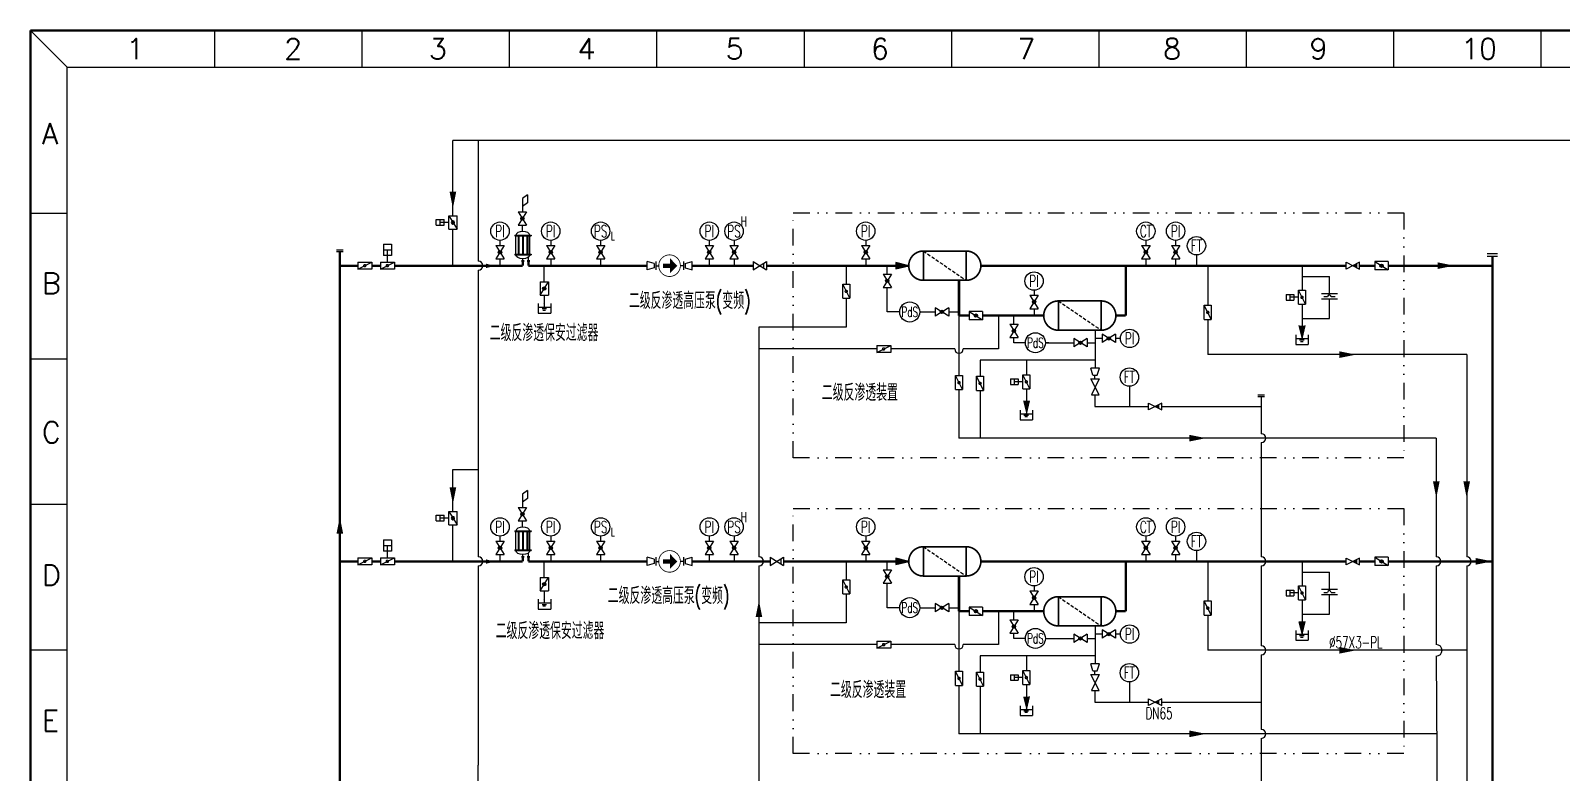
# Model space of a CAD drawing. Header units: millimetres. Extents: x 4389 to 5116, y 17000 to 17505.
# Drawn here: x 4388.6 to 4846.5, y 17283 to 17504.8 of the extents above; entities that cross this region are included whole.
import ezdxf
from ezdxf.enums import TextEntityAlignment as Align

# ---------------------------------------------------------------- set-up
doc = ezdxf.new("R2010")
doc.units = ezdxf.units.MM
doc.linetypes.add('DASHEDX2', pattern=[1.5, 1, -0.5])
doc.linetypes.add('DIVIDE', pattern=[1.25, 0.5, -0.25, 0, -0.25, 0, -0.25])
for name, color, linetype in [('1', 1, 'Continuous'), ('3', 1, 'Continuous'), ('修改', 7, 'Continuous'), ('手动蝶阀', 7, 'Continuous'), ('明细栏', 7, 'Continuous'), ('气动蝶阀', 7, 'Continuous')]:
    doc.layers.add(name, color=color, linetype=linetype)
doc.styles.add('HZ', font='geditxt.shx', dxfattribs={"width": 0.7, "bigfont": 'hztxt1.shx'})
doc.styles.add('样式 2', font='txt.shx', dxfattribs={"height": 2})

# ---------------------------------------------------------------- blocks, each defined once
blk = doc.blocks.new('A$C4607793D')
at = {"layer": '1', "color": 3}
blk.add_lwpolyline([(1, 5, 0, 2, 0), (1, 0, 2, 2, 0)], format="xyseb", dxfattribs=at)
blk = doc.blocks.new('A$C38862A56')
at = {"color": 0}
for p, q in [((0, 0), (4, 2.5)), ((0, 2.5), (0, 0)), ((0, 2.5), (4, 0)), ((3.17, 1.98), (3.17, 0.52)), ((4, 2.5), (4, 0))]:
    blk.add_line(p, q, dxfattribs=at)
blk = doc.blocks.new('A$C17911FE2')
h = blk.add_hatch(color=0)
edge = h.paths.add_edge_path()
edge.add_arc((1.25, 2), 0.5, 0, 360)
at = {"color": 0}
for p, q in [((0, 0), (2.5, 4)), ((0, 4), (0, 0)), ((0, 4), (2.5, 4)), ((0, 0), (2.5, 0)), ((2.5, 4), (2.5, 0))]:
    blk.add_line(p, q, dxfattribs=at)
blk.add_circle((1.25, 2), 0.5, dxfattribs=at)
blk = doc.blocks.new('A$C73E33F1F')
at = {"color": 7}
for p, q in [((0, 0), (0, 2.56)), ((2.09, 1.92), (2.09, 0.64))]:
    blk.add_line(p, q, dxfattribs=at)
at = {"color": 0}
for p, q in [((2.09, 1.92), (0, 2.56)), ((2.09, 0.64), (0, 0))]:
    blk.add_line(p, q, dxfattribs=at)
blk = doc.blocks.new('A$C44DA49FD')
at = {"color": 0, "const_width": 0.25}
blk.add_lwpolyline([(7.34, 3.36, 1), (0.88, 3.36, 1), (7.34, 3.36, -1)], format="xyb", dxfattribs=at)
at = {"color": 7}
for points in [[(6.42, 3.3), (4.22, 5.62), (4.22, 1.1)], [(4.22, 3.96), (2.11, 3.96), (4.22, 2.64), (2.11, 2.64)]]:
    blk.add_solid(points, dxfattribs=at)
at = {"layer": '修改', "color": 0}
for p, q in [((0, 4.61), (0, 2.11)), ((8.26, 4.61), (8.26, 2.11)), ((0, 3.36), (0.91, 3.36)), ((8.26, 3.36), (7.34, 3.36))]:
    blk.add_line(p, q, dxfattribs=at)
blk = doc.blocks.new('A$C10D062EE')
at = {"layer": '气动蝶阀', "color": 7}
for p, q in [((0, 2.83), (2.37, 2.83)), ((0, 2.83), (0, 1.17)), ((0, 1.17), (2.37, 1.17)), ((1.15, 2.83), (1.15, 1.17)), ((3.73, 2), (1.15, 2)), ((2.37, 2.83), (2.37, 1.17))]:
    blk.add_line(p, q, dxfattribs=at)
at = {"color": 0}
blk.add_blockref('A$C17911FE2', (3.73, 0), dxfattribs=at)

msp = doc.modelspace()

# ---------------------------------------------------------------- hatches: boundary and pattern name
h = msp.add_hatch(color=0)
edge = h.paths.add_edge_path()
edge.add_arc((4535.72, 17448.65), 0.5, 0, 360)
h = msp.add_hatch(color=0)
edge = h.paths.add_edge_path()
edge.add_arc((4529, 17438.61), 0.5, 0, 360)
h = msp.add_hatch(color=0)
edge = h.paths.add_edge_path()
edge.add_arc((4544.17, 17438.61), 0.5, 0, 360)
h = msp.add_hatch(color=0)
edge = h.paths.add_edge_path()
edge.add_arc((4559.1, 17438.61), 0.5, 0, 360)
h = msp.add_hatch(color=0)
edge = h.paths.add_edge_path()
edge.add_arc((4591.61, 17438.61), 0.5, 0, 360)
h = msp.add_hatch(color=0)
edge = h.paths.add_edge_path()
edge.add_arc((4599.01, 17438.61), 0.5, 0, 360)
h = msp.add_hatch(color=0)
edge = h.paths.add_edge_path()
edge.add_arc((4638.39, 17438.61), 0.5, 0, 360)
h = msp.add_hatch(color=0)
edge = h.paths.add_edge_path()
edge.add_arc((4722.19, 17438.61), 0.5, 0, 360)
h = msp.add_hatch(color=0)
edge = h.paths.add_edge_path()
edge.add_arc((4731.1, 17438.61), 0.5, 0, 360)
for points in [[(4785.28, 17435.11), (4784.14, 17434.54), (4785.28, 17433.97)], [(4726.12, 17392.98), (4724.98, 17392.4), (4726.12, 17391.83)], [(4785.28, 17346.67), (4784.14, 17346.1), (4785.28, 17345.52)], [(4726.12, 17304.53), (4724.98, 17303.96), (4726.12, 17303.39)]]:
    msp.add_hatch(color=256).paths.add_polyline_path(points)
h = msp.add_hatch(color=0)
edge = h.paths.add_edge_path()
edge.add_arc((4644.84, 17430), 0.5, 0, 360)
h = msp.add_hatch(color=0)
edge = h.paths.add_edge_path()
edge.add_arc((4688.74, 17423.68), 0.5, 0, 360)
h = msp.add_hatch(color=0)
edge = h.paths.add_edge_path()
edge.add_arc((4661.21, 17420.69), 0.5, 0, 360)
h = msp.add_hatch(color=0)
edge = h.paths.add_edge_path()
edge.add_arc((4682.73, 17415.07), 0.5, 0, 360)
h = msp.add_hatch(color=0)
edge = h.paths.add_edge_path()
edge.add_arc((4702.64, 17411.5), 0.5, 0, 360)
h = msp.add_hatch(color=0)
edge = h.paths.add_edge_path()
edge.add_arc((4711.08, 17412.78), 0.5, 0, 360)
h = msp.add_hatch(color=0)
edge = h.paths.add_edge_path()
edge.add_arc((4535.72, 17360.21), 0.5, 0, 360)
h = msp.add_hatch(color=0)
edge = h.paths.add_edge_path()
edge.add_arc((4529, 17350.17), 0.5, 0, 360)
h = msp.add_hatch(color=0)
edge = h.paths.add_edge_path()
edge.add_arc((4544.17, 17350.17), 0.5, 0, 360)
h = msp.add_hatch(color=0)
edge = h.paths.add_edge_path()
edge.add_arc((4559.1, 17350.17), 0.5, 0, 360)
h = msp.add_hatch(color=0)
edge = h.paths.add_edge_path()
edge.add_arc((4591.61, 17350.17), 0.5, 0, 360)
h = msp.add_hatch(color=0)
edge = h.paths.add_edge_path()
edge.add_arc((4599.01, 17350.17), 0.5, 0, 360)
h = msp.add_hatch(color=0)
edge = h.paths.add_edge_path()
edge.add_arc((4638.39, 17350.17), 0.5, 0, 360)
h = msp.add_hatch(color=0)
edge = h.paths.add_edge_path()
edge.add_arc((4722.19, 17350.17), 0.5, 0, 360)
h = msp.add_hatch(color=0)
edge = h.paths.add_edge_path()
edge.add_arc((4731.1, 17350.17), 0.5, 0, 360)
h = msp.add_hatch(color=0)
edge = h.paths.add_edge_path()
edge.add_arc((4644.84, 17341.56), 0.5, 0, 360)
h = msp.add_hatch(color=0)
edge = h.paths.add_edge_path()
edge.add_arc((4661.21, 17332.25), 0.5, 0, 360)
h = msp.add_hatch(color=0)
edge = h.paths.add_edge_path()
edge.add_arc((4688.74, 17335.24), 0.5, 0, 360)
h = msp.add_hatch(color=0)
edge = h.paths.add_edge_path()
edge.add_arc((4682.73, 17326.63), 0.5, 0, 360)
h = msp.add_hatch(color=0)
edge = h.paths.add_edge_path()
edge.add_arc((4702.64, 17323.06), 0.5, 0, 360)
h = msp.add_hatch(color=0)
edge = h.paths.add_edge_path()
edge.add_arc((4711.08, 17324.34), 0.5, 0, 360)

# ---------------------------------------------------------------- linework, layer by layer
at = {"color": 7, "linetype": 'ByBlock', "lineweight": 50}
for p, q in [((4388.59, 17504.84), (5115.83, 17504.84)), ((4388.59, 16999.7), (4388.59, 17504.84))]:
    msp.add_line(p, q, dxfattribs=at)
at = {"color": 7, "linetype": 'ByBlock', "lineweight": -3}
for p, q in [((4399.48, 17493.96), (4388.59, 17504.84)), ((4443.57, 17504.84), (4443.57, 17493.96)), ((4487.66, 17504.84), (4487.66, 17493.96)), ((4531.75, 17504.84), (4531.75, 17493.96)), ((4575.85, 17504.84), (4575.85, 17493.96)), ((4619.94, 17504.84), (4619.94, 17493.96)), ((4664.03, 17504.84), (4664.03, 17493.96)), ((4708.12, 17504.84), (4708.12, 17493.96)), ((4752.21, 17504.84), (4752.21, 17493.96)), ((4796.3, 17504.84), (4796.3, 17493.96)), ((4840.39, 17504.84), (4840.39, 17493.96)), ((4399.48, 17450.16), (4388.59, 17450.16)), ((4399.48, 17406.62), (4388.59, 17406.62)), ((4399.48, 17363.07), (4388.59, 17363.07)), ((4399.48, 17319.52), (4388.59, 17319.52))]:
    msp.add_line(p, q, dxfattribs=at)
at = {"color": 7, "linetype": 'ByBlock', "lineweight": 30}
for p, q in [((4399.48, 17493.96), (5104.94, 17493.96)), ((4399.48, 17010.58), (4399.48, 17493.96))]:
    msp.add_line(p, q, dxfattribs=at)
at = {"color": 7}
for p, q in [((4514.91, 17449.49), (4514.91, 17471.94)), ((4537.22, 17455.7), (4535.72, 17454.64)), ((4535.72, 17454.64), (4535.72, 17450.65)), ((4537.22, 17453.32), (4535.72, 17452.27)), ((4514.91, 17434.54), (4514.91, 17445.49)), ((4632.57, 17434.54), (4632.57, 17429)), ((4644.84, 17432), (4644.84, 17434.54)), ((4651.27, 17434.54), (4647.42, 17435.5)), ((4647.42, 17435.5), (4647.42, 17433.57)), ((4647.42, 17433.57), (4651.27, 17434.54)), ((4740.72, 17434.54), (4740.72, 17422.69)), ((4768.92, 17434.54), (4768.92, 17427.19)), ((4786.14, 17435.54), (4782.14, 17433.54)), ((4782.14, 17435.54), (4786.14, 17433.54)), ((4782.14, 17433.54), (4782.14, 17435.54)), ((4782.14, 17433.54), (4782.14, 17435.54)), ((4786.14, 17433.54), (4786.14, 17435.54)), ((4644.84, 17420.69), (4644.84, 17428)), ((4768.92, 17431.27), (4777.15, 17431.27)), ((4777.15, 17426.26), (4777.15, 17431.27)), ((4774.76, 17426.26), (4779.54, 17426.26)), ((4774.76, 17424.66), (4779.54, 17424.66)), ((4775.44, 17425.28), (4776.53, 17425.28)), ((4777.15, 17418.78), (4777.15, 17424.66)), ((4777.6, 17425.28), (4778.83, 17425.28)), ((4648.57, 17420.69), (4644.84, 17420.69)), ((4654.57, 17420.69), (4659.21, 17420.69)), ((4663.21, 17420.69), (4666.36, 17420.69)), ((4666.3, 17419.61), (4666.3, 17413.39)), ((4666.3, 17419.61), (4666.3, 17401.67)), ((4678.07, 17419.61), (4678.07, 17409.63)), ((4682.73, 17417.07), (4682.73, 17419.61)), ((4768.92, 17422.99), (4768.92, 17412.74)), ((4768.92, 17418.78), (4777.15, 17418.78)), ((4707.01, 17415.23), (4707.01, 17403.9)), ((4767.95, 17416.6), (4768.92, 17412.74)), ((4768.92, 17412.74), (4769.88, 17416.6)), ((4641.69, 17409.63), (4606.46, 17409.63)), ((4665.01, 17409.63), (4645.89, 17409.63)), ((4678.07, 17409.63), (4667.52, 17409.63)), ((4682.73, 17411.5), (4682.73, 17413.07)), ((4686.15, 17411.5), (4682.73, 17411.5)), ((4693.15, 17411.5), (4692.15, 17411.5)), ((4692.15, 17411.5), (4700.64, 17411.5)), ((4704.64, 17411.5), (4707.01, 17411.5)), ((4686.45, 17406.28), (4686.45, 17401.92)), ((4745.72, 17407.94), (4740.72, 17407.94)), ((4818.17, 17407.94), (4745.49, 17407.94)), ((4708.29, 17403.9), (4705.73, 17403.9)), ((4708.22, 17395.93), (4705.76, 17400.7)), ((4705.76, 17400.7), (4708.22, 17400.7)), ((4708.22, 17400.7), (4705.89, 17395.93)), ((4706.33, 17401.81), (4707.61, 17401.81)), ((4666.3, 17397.47), (4666.3, 17382.95)), ((4686.45, 17397.72), (4686.45, 17390.27)), ((4705.89, 17395.93), (4708.22, 17395.93)), ((4717.26, 17398.47), (4717.26, 17392.4)), ((4755.73, 17395.91), (4757.73, 17395.91)), ((4686.45, 17390.27), (4687.41, 17394.12)), ((4706.93, 17392.4), (4722.98, 17392.4)), ((4726.98, 17393.4), (4722.98, 17391.4)), ((4722.98, 17393.4), (4726.98, 17391.4)), ((4722.98, 17391.4), (4722.98, 17393.4)), ((4722.98, 17391.4), (4722.98, 17393.4)), ((4726.98, 17391.4), (4726.98, 17393.4)), ((4726.98, 17392.4), (4756.73, 17392.4)), ((4755.73, 17395.41), (4757.73, 17395.41)), ((4809.07, 17382.95), (4666.3, 17382.95)), ((4514.91, 17361.05), (4514.91, 17373.59)), ((4537.22, 17367.26), (4535.72, 17366.2)), ((4535.72, 17366.2), (4535.72, 17362.21)), ((4537.22, 17364.88), (4535.72, 17363.83)), ((4514.91, 17346.1), (4514.91, 17357.05)), ((4632.57, 17346.1), (4632.57, 17340.56)), ((4644.84, 17343.56), (4644.84, 17346.1)), ((4651.27, 17346.1), (4647.42, 17347.06)), ((4647.42, 17347.06), (4647.42, 17345.13)), ((4647.42, 17345.13), (4651.27, 17346.1)), ((4740.72, 17346.1), (4740.72, 17334.25)), ((4768.92, 17346.1), (4768.92, 17338.74)), ((4786.14, 17347.09), (4782.14, 17345.1)), ((4782.14, 17347.09), (4786.14, 17345.1)), ((4782.14, 17345.1), (4782.14, 17347.09)), ((4782.14, 17345.1), (4782.14, 17347.09)), ((4786.14, 17345.1), (4786.14, 17347.09)), ((4768.92, 17342.83), (4777.15, 17342.83)), ((4777.15, 17337.82), (4777.15, 17342.83)), ((4644.84, 17332.25), (4644.84, 17339.56)), ((4774.76, 17337.82), (4779.54, 17337.82)), ((4774.76, 17336.22), (4779.54, 17336.22)), ((4775.44, 17336.83), (4776.53, 17336.83)), ((4777.15, 17330.34), (4777.15, 17336.22)), ((4777.6, 17336.83), (4778.83, 17336.83)), ((4648.57, 17332.25), (4644.84, 17332.25)), ((4654.57, 17332.25), (4659.21, 17332.25)), ((4663.21, 17332.25), (4666.36, 17332.25)), ((4768.92, 17334.55), (4768.92, 17324.3)), ((4666.3, 17331.16), (4666.3, 17324.94)), ((4666.3, 17331.16), (4666.3, 17313.22)), ((4678.07, 17331.16), (4678.07, 17321.19)), ((4682.73, 17328.63), (4682.73, 17331.16)), ((4767.95, 17328.15), (4768.92, 17324.3)), ((4768.92, 17330.34), (4777.15, 17330.34)), ((4768.92, 17324.3), (4769.88, 17328.15)), ((4682.73, 17323.06), (4682.73, 17324.63)), ((4686.15, 17323.06), (4682.73, 17323.06)), ((4692.15, 17323.06), (4700.64, 17323.06)), ((4704.64, 17323.06), (4707.01, 17323.06)), ((4707.01, 17326.79), (4707.01, 17315.46)), ((4641.69, 17321.19), (4606.46, 17321.19)), ((4665.01, 17321.19), (4645.89, 17321.19)), ((4678.07, 17321.19), (4667.59, 17321.19)), ((4686.45, 17317.84), (4686.45, 17313.47)), ((4746.57, 17319.5), (4740.72, 17319.5)), ((4818.17, 17319.5), (4745.49, 17319.5)), ((4708.29, 17315.46), (4705.73, 17315.46)), ((4706.33, 17313.37), (4707.61, 17313.37)), ((4666.3, 17309.02), (4666.3, 17294.51)), ((4686.45, 17309.28), (4686.45, 17301.82)), ((4708.22, 17307.48), (4705.76, 17312.25)), ((4705.76, 17312.25), (4708.22, 17312.25)), ((4708.22, 17312.25), (4705.89, 17307.48)), ((4717.26, 17310.03), (4717.26, 17303.96)), ((4686.45, 17301.82), (4687.41, 17305.68)), ((4705.89, 17307.48), (4708.22, 17307.48)), ((4726.98, 17304.96), (4722.98, 17302.96)), ((4722.98, 17304.96), (4726.98, 17302.96)), ((4722.98, 17302.96), (4722.98, 17304.96)), ((4722.98, 17302.96), (4722.98, 17304.96)), ((4726.98, 17302.96), (4726.98, 17304.96)), ((4706.93, 17303.96), (4722.98, 17303.96)), ((4726.98, 17303.96), (4756.73, 17303.96)), ((4809.07, 17294.51), (4666.3, 17294.51)), ((4522.5, 17272.61), (4522.5, 17285.15))]:
    msp.add_line(p, q, dxfattribs=at)
at = {"color": 0}
for p, q in [((4976.6, 17471.94), (4514.91, 17471.94)), ((4537.22, 17455.7), (4537.22, 17453.32)), ((4534.47, 17450.65), (4536.97, 17446.65)), ((4534.47, 17450.65), (4536.97, 17450.65)), ((4534.47, 17446.65), (4536.97, 17446.65)), ((4535.72, 17444.78), (4535.72, 17446.65)), ((4529, 17442.11), (4529, 17440.61)), ((4544.17, 17442.11), (4544.17, 17440.61)), ((4559.1, 17442.11), (4559.1, 17440.61)), ((4591.61, 17442.11), (4591.61, 17440.61)), ((4599.01, 17442.11), (4599.01, 17440.61)), ((4638.39, 17442.11), (4638.39, 17440.61)), ((4722.19, 17442.11), (4722.19, 17440.61)), ((4731.1, 17442.11), (4731.1, 17440.61)), ((4527.75, 17440.61), (4530.25, 17436.61)), ((4527.75, 17440.61), (4530.25, 17440.61)), ((4537.51, 17435.94), (4537.51, 17437.08)), ((4538.28, 17437.96), (4538.28, 17437.76)), ((4542.92, 17440.61), (4545.42, 17436.61)), ((4542.92, 17440.61), (4545.42, 17440.61)), ((4557.85, 17440.61), (4560.35, 17436.61)), ((4557.85, 17440.61), (4560.35, 17440.61)), ((4590.36, 17440.61), (4592.86, 17436.61)), ((4590.36, 17440.61), (4592.86, 17440.61)), ((4597.76, 17440.61), (4600.26, 17436.61)), ((4597.76, 17440.61), (4600.26, 17440.61)), ((4637.14, 17440.61), (4639.64, 17436.61)), ((4637.14, 17440.61), (4639.64, 17440.61)), ((4720.94, 17440.61), (4723.44, 17436.61)), ((4720.94, 17440.61), (4723.44, 17440.61)), ((4729.85, 17440.61), (4732.35, 17436.61)), ((4729.85, 17440.61), (4732.35, 17440.61)), ((4737.34, 17437.76), (4737.34, 17434.54)), ((4527.75, 17436.61), (4530.25, 17436.61)), ((4529, 17436.61), (4529, 17434.54)), ((4535.83, 17435.94), (4535.83, 17436.6)), ((4542.92, 17436.61), (4545.42, 17436.61)), ((4544.17, 17436.61), (4544.17, 17434.54)), ((4557.85, 17436.61), (4560.35, 17436.61)), ((4559.1, 17436.61), (4559.1, 17434.54)), ((4590.36, 17436.61), (4592.86, 17436.61)), ((4591.61, 17436.61), (4591.61, 17434.54)), ((4597.76, 17436.61), (4600.26, 17436.61)), ((4599.01, 17436.61), (4599.01, 17434.54)), ((4637.14, 17436.61), (4639.64, 17436.61)), ((4638.39, 17436.61), (4638.39, 17434.54)), ((4720.94, 17436.61), (4723.44, 17436.61)), ((4722.19, 17436.61), (4722.19, 17434.54)), ((4729.85, 17436.61), (4732.35, 17436.61)), ((4731.1, 17436.61), (4731.1, 17434.54)), ((4643.59, 17432), (4646.09, 17428)), ((4643.59, 17432), (4646.09, 17432)), ((4643.59, 17428), (4646.09, 17428)), ((4687.49, 17425.68), (4689.99, 17421.68)), ((4687.49, 17425.68), (4689.99, 17425.68)), ((4688.74, 17427.18), (4688.74, 17425.68)), ((4663.21, 17421.94), (4659.21, 17419.44)), ((4659.21, 17421.94), (4659.21, 17419.44)), ((4663.21, 17421.94), (4663.21, 17419.44)), ((4687.49, 17421.68), (4689.99, 17421.68)), ((4688.74, 17421.68), (4688.74, 17419.61)), ((4681.48, 17417.07), (4683.98, 17413.07)), ((4681.48, 17417.07), (4683.98, 17417.07)), ((4713.08, 17414.03), (4709.08, 17411.53)), ((4709.08, 17414.03), (4709.08, 17411.53)), ((4713.08, 17414.03), (4713.08, 17411.53)), ((4681.48, 17413.07), (4683.98, 17413.07)), ((4704.64, 17412.75), (4700.64, 17410.25)), ((4700.64, 17412.75), (4700.64, 17410.25)), ((4704.64, 17412.75), (4704.64, 17410.25)), ((4709.08, 17412.78), (4707.01, 17412.78)), ((4714.58, 17412.78), (4713.08, 17412.78)), ((4537.22, 17367.26), (4537.22, 17364.88)), ((4534.47, 17362.21), (4536.97, 17358.21)), ((4534.47, 17362.21), (4536.97, 17362.21)), ((4534.47, 17358.21), (4536.97, 17358.21)), ((4535.72, 17356.34), (4535.72, 17358.21)), ((4527.75, 17352.17), (4530.25, 17348.17)), ((4527.75, 17352.17), (4530.25, 17352.17)), ((4529, 17353.67), (4529, 17352.17)), ((4542.92, 17352.17), (4545.42, 17348.17)), ((4542.92, 17352.17), (4545.42, 17352.17)), ((4544.17, 17353.67), (4544.17, 17352.17)), ((4557.85, 17352.17), (4560.35, 17348.17)), ((4557.85, 17352.17), (4560.35, 17352.17)), ((4559.1, 17353.67), (4559.1, 17352.17)), ((4590.36, 17352.17), (4592.86, 17348.17)), ((4590.36, 17352.17), (4592.86, 17352.17)), ((4591.61, 17353.67), (4591.61, 17352.17)), ((4597.76, 17352.17), (4600.26, 17348.17)), ((4597.76, 17352.17), (4600.26, 17352.17)), ((4599.01, 17353.67), (4599.01, 17352.17)), ((4637.14, 17352.17), (4639.64, 17348.17)), ((4637.14, 17352.17), (4639.64, 17352.17)), ((4638.39, 17353.67), (4638.39, 17352.17)), ((4720.94, 17352.17), (4723.44, 17348.17)), ((4720.94, 17352.17), (4723.44, 17352.17)), ((4722.19, 17353.67), (4722.19, 17352.17)), ((4729.85, 17352.17), (4732.35, 17348.17)), ((4729.85, 17352.17), (4732.35, 17352.17)), ((4731.1, 17353.67), (4731.1, 17352.17)), ((4527.75, 17348.17), (4530.25, 17348.17)), ((4529, 17348.17), (4529, 17346.1)), ((4535.83, 17347.5), (4535.83, 17348.16)), ((4537.51, 17347.5), (4537.51, 17348.64)), ((4538.28, 17349.52), (4538.28, 17349.32)), ((4542.92, 17348.17), (4545.42, 17348.17)), ((4544.17, 17348.17), (4544.17, 17346.1)), ((4557.85, 17348.17), (4560.35, 17348.17)), ((4559.1, 17348.17), (4559.1, 17346.1)), ((4590.36, 17348.17), (4592.86, 17348.17)), ((4591.61, 17348.17), (4591.61, 17346.1)), ((4597.76, 17348.17), (4600.26, 17348.17)), ((4599.01, 17348.17), (4599.01, 17346.1)), ((4637.14, 17348.17), (4639.64, 17348.17)), ((4638.39, 17348.17), (4638.39, 17346.1)), ((4720.94, 17348.17), (4723.44, 17348.17)), ((4722.19, 17348.17), (4722.19, 17346.1)), ((4729.85, 17348.17), (4732.35, 17348.17)), ((4731.1, 17348.17), (4731.1, 17346.1)), ((4737.34, 17349.32), (4737.34, 17346.1)), ((4643.59, 17343.56), (4646.09, 17339.56)), ((4643.59, 17343.56), (4646.09, 17343.56)), ((4643.59, 17339.56), (4646.09, 17339.56)), ((4687.49, 17337.24), (4689.99, 17333.24)), ((4687.49, 17337.24), (4689.99, 17337.24)), ((4688.74, 17338.74), (4688.74, 17337.24)), ((4663.21, 17333.5), (4659.21, 17331)), ((4659.21, 17333.5), (4659.21, 17331)), ((4663.21, 17333.5), (4663.21, 17331)), ((4687.49, 17333.24), (4689.99, 17333.24)), ((4688.74, 17333.24), (4688.74, 17331.16)), ((4681.48, 17328.63), (4683.98, 17324.63)), ((4681.48, 17328.63), (4683.98, 17328.63)), ((4681.48, 17324.63), (4683.98, 17324.63)), ((4704.64, 17324.31), (4700.64, 17321.81)), ((4700.64, 17324.31), (4700.64, 17321.81)), ((4704.64, 17324.31), (4704.64, 17321.81)), ((4709.08, 17324.34), (4707.01, 17324.34)), ((4713.08, 17325.59), (4709.08, 17323.09)), ((4709.08, 17325.59), (4709.08, 17323.09)), ((4713.08, 17325.59), (4713.08, 17323.09)), ((4714.58, 17324.34), (4713.08, 17324.34))]:
    msp.add_line(p, q, dxfattribs=at)
at = {"color": 3, "linetype": 'DIVIDE', "ltscale": 10}
for p, q in [((4616.65, 17450.32), (4799.34, 17450.32)), ((4616.65, 17377.08), (4616.65, 17450.32)), ((4799.34, 17450.32), (4799.34, 17377.08)), ((4799.34, 17377.08), (4616.65, 17377.08)), ((4616.65, 17361.88), (4799.34, 17361.88)), ((4616.65, 17288.64), (4616.65, 17361.88)), ((4799.34, 17361.88), (4799.34, 17288.64)), ((4799.34, 17288.64), (4616.65, 17288.64))]:
    msp.add_line(p, q, dxfattribs=at)
at = {"color": 0, "linetype": 'Continuous'}
for p, q in [((4533.39, 17443.63), (4533.39, 17443.43)), ((4533.39, 17443.63), (4538.28, 17443.63)), ((4533.39, 17443.43), (4538.28, 17443.43)), ((4533.76, 17437.96), (4533.76, 17443.43)), ((4534.4, 17443.43), (4534.4, 17437.96)), ((4534.64, 17443.43), (4534.64, 17437.96)), ((4535.7, 17443.43), (4535.7, 17437.96)), ((4535.94, 17443.43), (4535.94, 17437.96)), ((4537.06, 17443.43), (4537.06, 17437.96)), ((4537.31, 17443.43), (4537.31, 17437.96)), ((4537.89, 17437.96), (4537.89, 17443.43)), ((4538.28, 17443.63), (4538.28, 17443.43)), ((4533.39, 17437.96), (4533.39, 17437.76)), ((4533.39, 17437.96), (4538.28, 17437.96)), ((4533.39, 17437.76), (4538.28, 17437.76)), ((4536.23, 17435.94), (4535.43, 17435.94)), ((4536.23, 17435.75), (4535.43, 17435.75)), ((4537.91, 17435.94), (4537.11, 17435.94)), ((4537.91, 17435.75), (4537.11, 17435.75)), ((4533.39, 17355.19), (4533.39, 17354.99)), ((4533.39, 17355.19), (4538.28, 17355.19)), ((4533.39, 17354.99), (4538.28, 17354.99)), ((4533.76, 17349.52), (4533.76, 17354.99)), ((4534.4, 17354.99), (4534.4, 17349.52)), ((4534.64, 17354.99), (4534.64, 17349.52)), ((4535.7, 17354.99), (4535.7, 17349.52)), ((4535.94, 17354.99), (4535.94, 17349.52)), ((4537.06, 17354.99), (4537.06, 17349.52)), ((4537.31, 17354.99), (4537.31, 17349.52)), ((4537.89, 17349.52), (4537.89, 17354.99)), ((4538.28, 17355.19), (4538.28, 17354.99)), ((4533.39, 17349.52), (4533.39, 17349.32)), ((4533.39, 17349.52), (4538.28, 17349.52)), ((4533.39, 17349.32), (4538.28, 17349.32)), ((4536.23, 17347.5), (4535.43, 17347.5)), ((4536.23, 17347.31), (4535.43, 17347.31)), ((4537.91, 17347.5), (4537.11, 17347.5)), ((4537.91, 17347.31), (4537.11, 17347.31))]:
    msp.add_line(p, q, dxfattribs=at)
at = {"color": 3, "linetype": 'Continuous'}
for p, q in [((4480.09, 17439.32), (4482.09, 17439.32)), ((4480.09, 17438.82), (4482.09, 17438.82)), ((4824.34, 17438.23), (4827.34, 17438.23)), ((4824.34, 17437.43), (4827.34, 17437.43))]:
    msp.add_line(p, q, dxfattribs=at)
at = {"color": 0, "linetype": 'DASHEDX2'}
for p, q in [((4655.65, 17438.92), (4668.46, 17430.16)), ((4696.03, 17423.99), (4708.84, 17415.23)), ((4655.65, 17350.48), (4668.46, 17341.72)), ((4696.03, 17335.54), (4708.84, 17326.79))]:
    msp.add_line(p, q, dxfattribs=at)
for p, q in [((4542.25, 17429.7), (4542.25, 17434.46)), ((4540.46, 17423.19, -1.85), (4540.46, 17420.3, -1.85)), ((4542.25, 17425.7), (4542.25, 17422.22)), ((4544.18, 17423.19, -1.85), (4544.18, 17420.3, -1.85)), ((4540.46, 17422.1, -1.85), (4544.18, 17422.1, -1.85)), ((4540.46, 17420.3, -1.85), (4544.18, 17420.3, -1.85)), ((4541.57, 17421.69, -1.85), (4542.95, 17421.69, -1.85)), ((4541.82, 17421.26, -1.85), (4542.66, 17421.26, -1.85)), ((4767.06, 17413.83), (4767.06, 17410.93)), ((4767.06, 17412.74), (4770.78, 17412.74)), ((4767.06, 17410.93), (4770.78, 17410.93)), ((4768.16, 17412.33), (4769.55, 17412.33)), ((4768.42, 17411.9), (4769.25, 17411.9)), ((4770.78, 17413.83), (4770.78, 17410.93)), ((4684.59, 17391.36), (4684.59, 17388.46)), ((4688.31, 17391.36), (4688.31, 17388.46)), ((4684.59, 17390.27), (4688.31, 17390.27)), ((4684.59, 17388.46), (4688.31, 17388.46)), ((4685.69, 17389.86), (4687.08, 17389.86)), ((4685.95, 17389.42), (4686.78, 17389.42)), ((4542.25, 17341.25), (4542.25, 17346.02)), ((4542.25, 17337.25), (4542.25, 17333.78)), ((4540.46, 17334.75, -1.85), (4540.46, 17331.85, -1.85)), ((4540.46, 17333.66, -1.85), (4544.18, 17333.66, -1.85)), ((4540.46, 17331.85, -1.85), (4544.18, 17331.85, -1.85)), ((4541.57, 17333.25, -1.85), (4542.95, 17333.25, -1.85)), ((4541.82, 17332.81, -1.85), (4542.66, 17332.81, -1.85)), ((4544.18, 17334.75, -1.85), (4544.18, 17331.85, -1.85)), ((4767.06, 17325.39), (4767.06, 17322.49)), ((4767.06, 17324.3), (4770.78, 17324.3)), ((4767.06, 17322.49), (4770.78, 17322.49)), ((4768.16, 17323.89), (4769.55, 17323.89)), ((4768.42, 17323.45), (4769.25, 17323.45)), ((4770.78, 17325.39), (4770.78, 17322.49)), ((4684.59, 17302.91), (4684.59, 17300.02)), ((4684.59, 17301.82), (4688.31, 17301.82)), ((4684.59, 17300.02), (4688.31, 17300.02)), ((4685.69, 17301.42), (4687.08, 17301.42)), ((4685.95, 17300.98), (4686.78, 17300.98)), ((4688.31, 17302.91), (4688.31, 17300.02))]:
    msp.add_line(p, q)
at = {"color": 7, "linetype": 'Continuous'}
for p, q in [((4706.33, 17401.81), (4705.73, 17403.9)), ((4707.61, 17401.81), (4708.29, 17403.9)), ((4706.33, 17313.37), (4705.73, 17315.46)), ((4707.61, 17313.37), (4708.29, 17315.46))]:
    msp.add_line(p, q, dxfattribs=at)
at = {"color": 3, "linetype": 'Continuous', "const_width": 0.7}
for points in [[(4481.09, 17174.84), (4481.09, 17438.82)], [(4825.84, 17163.39), (4825.84, 17437.43)], [(4481.09, 17434.54), (4486.49, 17434.54)], [(4490.69, 17434.54), (4493.21, 17434.54)], [(4497.41, 17434.54), (4535.83, 17434.54)], [(4535.83, 17435.75), (4535.83, 17434.54)], [(4537.51, 17435.75), (4537.51, 17434.54)], [(4537.51, 17434.54), (4559.91, 17434.54)], [(4559.91, 17434.54), (4573.02, 17434.54)], [(4586.45, 17434.54), (4604.69, 17434.54)], [(4608.69, 17434.54), (4626.71, 17434.54)], [(4626.71, 17434.54), (4651.27, 17434.54)], [(4672.84, 17434.54), (4782.14, 17434.54)], [(4716.18, 17419.61), (4716.18, 17434.54)], [(4786.14, 17434.54), (4790.7, 17434.54)], [(4825.84, 17434.54), (4794.7, 17434.54)], [(4666.3, 17422.89), (4666.3, 17430.16)], [(4666.3, 17419.61), (4666.3, 17422.89)], [(4666.3, 17419.61), (4669.38, 17419.61)], [(4666.3, 17419.61), (4669.38, 17419.61)], [(4673.38, 17419.61), (4682.77, 17419.61)], [(4682.77, 17419.61), (4691.65, 17419.61)], [(4713.22, 17419.61), (4716.18, 17419.61)], [(4481.09, 17346.1), (4486.49, 17346.1)], [(4490.69, 17346.1), (4493.21, 17346.1)], [(4497.41, 17346.1), (4535.83, 17346.1)], [(4535.83, 17347.31), (4535.83, 17346.1)], [(4537.51, 17347.31), (4537.51, 17346.1)], [(4537.51, 17346.1), (4559.91, 17346.1)], [(4559.91, 17346.1), (4573.02, 17346.1)], [(4586.45, 17346.1), (4608.69, 17346.1)], [(4608.69, 17346.1), (4609.8, 17346.1)], [(4613.8, 17346.1), (4626.71, 17346.1)], [(4626.71, 17346.1), (4651.27, 17346.1)], [(4672.84, 17346.1), (4782.14, 17346.1)], [(4716.18, 17331.16), (4716.18, 17346.1)], [(4786.14, 17346.1), (4790.7, 17346.1)], [(4825.84, 17346.1), (4794.7, 17346.1)], [(4666.3, 17334.44), (4666.3, 17341.72)], [(4666.3, 17331.16), (4666.3, 17334.44)], [(4666.3, 17331.16), (4669.38, 17331.16)], [(4666.3, 17331.16), (4669.38, 17331.16)], [(4673.38, 17331.16), (4691.65, 17331.16)], [(4713.22, 17331.16), (4716.18, 17331.16)]]:
    msp.add_lwpolyline(points, dxfattribs=at)
at = {"color": 0, "const_width": 0.5}
for points in [[(4655.65, 17438.92, 1), (4655.65, 17430.16, -1)], [(4668.46, 17438.92, -1), (4668.46, 17430.16, 1)], [(4696.03, 17423.99, 1), (4696.03, 17415.23, -1)], [(4708.84, 17423.99, -1), (4708.84, 17415.23, 1)], [(4655.65, 17350.48, 1), (4655.65, 17341.72, -1)], [(4668.46, 17350.48, -1), (4668.46, 17341.72, 1)], [(4696.03, 17335.54, 1), (4696.03, 17326.79, -1)], [(4708.84, 17335.54, -1), (4708.84, 17326.79, 1)]]:
    msp.add_lwpolyline(points, format="xyb", dxfattribs=at)
for points in [[(4655.65, 17438.92), (4668.46, 17438.92)], [(4655.65, 17438.92), (4655.65, 17430.16)], [(4668.46, 17438.92), (4668.46, 17430.16)], [(4655.65, 17430.16), (4668.46, 17430.16)], [(4696.03, 17423.99), (4708.84, 17423.99)], [(4696.03, 17423.99), (4696.03, 17415.23)], [(4708.84, 17423.99), (4708.84, 17415.23)], [(4696.03, 17415.23), (4708.84, 17415.23)], [(4655.65, 17350.48), (4668.46, 17350.48)], [(4655.65, 17350.48), (4655.65, 17341.72)], [(4668.46, 17350.48), (4668.46, 17341.72)], [(4655.65, 17341.72), (4668.46, 17341.72)], [(4696.03, 17335.54), (4708.84, 17335.54)], [(4696.03, 17335.54), (4696.03, 17326.79)], [(4708.84, 17335.54), (4708.84, 17326.79)], [(4696.03, 17326.79), (4708.84, 17326.79)]]:
    msp.add_lwpolyline(points, dxfattribs=at)
at = {"color": 0}
for centre, radius in [((4529, 17444.86), 2.75), ((4535.72, 17448.65), 0.5), ((4544.17, 17444.86), 2.75), ((4559.1, 17444.86), 2.75), ((4591.61, 17444.86), 2.75), ((4599.01, 17444.86), 2.75), ((4638.39, 17444.86), 2.75), ((4722.19, 17444.86), 2.75), ((4731.1, 17444.86), 2.75), ((4737.34, 17440.51), 2.75), ((4529, 17438.61), 0.5), ((4544.17, 17438.61), 0.5), ((4559.1, 17438.61), 0.5), ((4591.61, 17438.61), 0.5), ((4599.01, 17438.61), 0.5), ((4638.39, 17438.61), 0.5), ((4722.19, 17438.61), 0.5), ((4731.1, 17438.61), 0.5), ((4688.74, 17429.93), 2.75), ((4644.84, 17430), 0.5), ((4688.74, 17423.68), 0.5), ((4661.21, 17420.69), 0.5), ((4682.73, 17415.07), 0.5), ((4717.33, 17412.78), 2.75), ((4702.64, 17411.5), 0.5), ((4711.08, 17412.78), 0.5), ((4717.26, 17401.22), 2.75), ((4529, 17356.42), 2.75), ((4535.72, 17360.21), 0.5), ((4544.17, 17356.42), 2.75), ((4559.1, 17356.42), 2.75), ((4591.61, 17356.42), 2.75), ((4599.01, 17356.42), 2.75), ((4638.39, 17356.42), 2.75), ((4722.19, 17356.42), 2.75), ((4731.1, 17356.42), 2.75), ((4737.34, 17352.07), 2.75), ((4529, 17350.17), 0.5), ((4544.17, 17350.17), 0.5), ((4559.1, 17350.17), 0.5), ((4591.61, 17350.17), 0.5), ((4599.01, 17350.17), 0.5), ((4638.39, 17350.17), 0.5), ((4722.19, 17350.17), 0.5), ((4731.1, 17350.17), 0.5), ((4644.84, 17341.56), 0.5), ((4688.74, 17341.49), 2.75), ((4661.21, 17332.25), 0.5), ((4688.74, 17335.24), 0.5), ((4682.73, 17326.63), 0.5), ((4717.33, 17324.34), 2.75), ((4702.64, 17323.06), 0.5), ((4711.08, 17324.34), 0.5), ((4717.26, 17312.78), 2.75)]:
    msp.add_circle(centre, radius, dxfattribs=at)
at = {"color": 7}
for centre in [(4651.57, 17420.69), (4689.15, 17411.5), (4651.57, 17332.25), (4689.15, 17323.06)]:
    msp.add_circle(centre, 3, dxfattribs=at)
for centre, radius, start, end in [((4777.06, 17425.28), 0.535, 0, 180), ((4666.3, 17409.63), 1.29, 180, 0), ((4777.06, 17336.83), 0.535, 0, 180), ((4666.3, 17321.19), 1.29, 180, 0)]:
    msp.add_arc(centre, radius, start, end, dxfattribs=at)
at = {"color": 0, "linetype": 'Continuous'}
for centre in [(4535.83, 17443.63), (4535.83, 17355.19)]:
    msp.add_ellipse(centre, major_axis=(-2.07, 0), ratio=0.556616, start_param=3.141593, end_param=6.283185, dxfattribs=at)
at = {"color": 0, "linetype": 'Continuous', "extrusion": (0, 0, -1)}
for centre in [(4535.83, 17437.75), (4535.83, 17349.31)]:
    msp.add_ellipse(centre, major_axis=(-2.07, 0), ratio=0.556616, start_param=3.141593, end_param=6.283185, dxfattribs=at)
at = {"color": 3, "linetype": 'Continuous'}
for points in [[(4524.77, 17433.81), (4527.36, 17434.48), (4524.77, 17435.15)], [(4524.77, 17345.37), (4527.36, 17346.04), (4524.77, 17346.71)]]:
    msp.add_solid(points, dxfattribs=at)
at = {"color": 7}
for points in [[(4647.42, 17433.57), (4651.27, 17434.54), (4647.42, 17435.5)], [(4767.95, 17416.6), (4768.92, 17412.74), (4769.88, 17416.6)], [(4685.48, 17394.12), (4686.45, 17390.27), (4687.41, 17394.12)], [(4647.42, 17345.13), (4651.27, 17346.1), (4647.42, 17347.06)], [(4767.95, 17328.15), (4768.92, 17324.3), (4769.88, 17328.15)], [(4685.48, 17305.68), (4686.45, 17301.82), (4687.41, 17305.68)]]:
    msp.add_solid(points, dxfattribs=at)
for points in [[(4541.99, 17423.25, -1.85), (4542.25, 17422.22, -1.85), (4542.51, 17423.25, -1.85)], [(4541.99, 17334.81, -1.85), (4542.25, 17333.78, -1.85), (4542.51, 17334.81, -1.85)]]:
    msp.add_solid(points)
at = {"layer": '1', "color": 0}
for p, q in [((4536.97, 17450.65), (4534.47, 17446.65)), ((4530.25, 17440.61), (4527.75, 17436.61)), ((4545.42, 17440.61), (4542.92, 17436.61)), ((4560.35, 17440.61), (4557.85, 17436.61)), ((4592.86, 17440.61), (4590.36, 17436.61)), ((4600.26, 17440.61), (4597.76, 17436.61)), ((4639.64, 17440.61), (4637.14, 17436.61)), ((4723.44, 17440.61), (4720.94, 17436.61)), ((4732.35, 17440.61), (4729.85, 17436.61)), ((4646.09, 17432), (4643.59, 17428)), ((4632.57, 17424.8), (4632.57, 17416.12)), ((4689.99, 17425.68), (4687.49, 17421.68)), ((4663.21, 17419.44), (4659.21, 17421.94)), ((4740.72, 17422.87), (4740.72, 17422.69)), ((4740.72, 17422.87), (4740.72, 17422.69)), ((4740.72, 17418.49), (4740.72, 17407.94)), ((4740.72, 17418.49), (4740.72, 17407.94)), ((4606.46, 17416.12), (4606.46, 17347.44)), ((4632.57, 17416.12), (4606.46, 17416.12)), ((4683.98, 17417.07), (4681.48, 17413.07)), ((4713.08, 17411.53), (4709.08, 17414.03)), ((4704.64, 17410.25), (4700.64, 17412.75)), ((4818.17, 17407.94), (4818.17, 17347.44)), ((4756.73, 17395.41), (4756.73, 17384.86)), ((4756.73, 17395.41), (4756.73, 17384.29)), ((4809.07, 17382.95), (4809.07, 17347.44)), ((4756.73, 17381.61), (4756.73, 17347.44)), ((4536.97, 17362.21), (4534.47, 17358.21)), ((4530.25, 17352.17), (4527.75, 17348.17)), ((4545.42, 17352.17), (4542.92, 17348.17)), ((4560.35, 17352.17), (4557.85, 17348.17)), ((4592.86, 17352.17), (4590.36, 17348.17)), ((4600.26, 17352.17), (4597.76, 17348.17)), ((4639.64, 17352.17), (4637.14, 17348.17)), ((4723.44, 17352.17), (4720.94, 17348.17)), ((4732.35, 17352.17), (4729.85, 17348.17)), ((4606.46, 17344.75), (4606.46, 17258.99)), ((4646.09, 17343.56), (4643.59, 17339.56)), ((4756.73, 17344.75), (4756.73, 17320.84)), ((4809.07, 17344.75), (4809.07, 17321.21)), ((4818.17, 17344.75), (4818.17, 17258.99)), ((4632.57, 17336.36), (4632.57, 17327.68)), ((4689.99, 17337.24), (4687.49, 17333.24)), ((4663.21, 17331), (4659.21, 17333.5)), ((4740.72, 17334.43), (4740.72, 17334.25)), ((4632.57, 17327.68), (4606.46, 17327.68)), ((4683.98, 17328.63), (4681.48, 17324.63)), ((4740.72, 17330.05), (4740.72, 17319.5)), ((4740.72, 17330.05), (4740.72, 17319.5)), ((4704.64, 17321.81), (4700.64, 17324.31)), ((4713.08, 17323.09), (4709.08, 17325.59)), ((4756.73, 17318.16), (4756.73, 17295.85)), ((4809.07, 17317.78), (4809.44, 17258.99)), ((4756.73, 17293.17), (4756.73, 17258.99))]:
    msp.add_line(p, q, dxfattribs=at)
at = {"layer": '1', "color": 7}
for p, q in [((4785.28, 17433.97), (4785.28, 17435.11)), ((4785.28, 17433.97), (4785.28, 17435.11)), ((4726.12, 17391.83), (4726.12, 17392.98)), ((4726.12, 17391.83), (4726.12, 17392.98)), ((4785.28, 17345.52), (4785.28, 17346.67)), ((4785.28, 17345.52), (4785.28, 17346.67)), ((4726.12, 17303.39), (4726.12, 17304.53)), ((4726.12, 17303.39), (4726.12, 17304.53))]:
    msp.add_line(p, q, dxfattribs=at)
at = {"layer": '1', "color": 0}
for points in [[(4514.91, 17451.72, 0, 2, 0), (4514.91, 17456.72, 2, 2, 0)], [(4785.07, 17407.94, 0, 2, 0), (4780.07, 17407.94, 2, 2, 0)], [(4740.19, 17382.95, 0, 2, 0), (4735.19, 17382.95, 2, 2, 0)], [(4514.91, 17363.27, 0, 2, 0), (4514.91, 17368.27, 2, 2, 0)], [(4809.07, 17365.05, 0, 2, 0), (4809.07, 17370.05, 2, 2, 0)], [(4818.17, 17365.05, 0, 2, 0), (4818.17, 17370.05, 2, 2, 0)], [(4606.46, 17334.42, 0, 2, 0), (4606.46, 17329.42, 2, 2, 0)], [(4785.07, 17319.5, 0, 2, 0), (4780.07, 17319.5, 2, 2, 0)], [(4740.19, 17294.51, 0, 2, 0), (4735.19, 17294.51, 2, 2, 0)]]:
    msp.add_lwpolyline(points, format="xyseb", dxfattribs=at)
msp.add_arc((4809.07, 17319.5), 1.72, 270, 90, dxfattribs=at)
at = {"layer": '3', "color": 0}
for p, q in [((4707.01, 17406.28), (4672.61, 17406.28)), ((4672.61, 17406.28), (4672.61, 17401.45)), ((4672.61, 17397.25), (4672.61, 17382.95)), ((4707.01, 17317.84), (4672.61, 17317.84)), ((4672.61, 17317.84), (4672.61, 17313.01)), ((4672.61, 17308.81), (4672.61, 17294.51))]:
    msp.add_line(p, q, dxfattribs=at)
at = {"layer": '修改', "color": 7}
for p, q in [((4522.5, 17471.94), (4522.5, 17435.88)), ((4522.5, 17433.2), (4522.5, 17347.45)), ((4706.97, 17400.7), (4706.97, 17401.81)), ((4706.93, 17395.93), (4706.93, 17392.4)), ((4706.93, 17395.93), (4706.93, 17392.4)), ((4514.91, 17373.59), (4522.5, 17373.59)), ((4522.5, 17344.75), (4522.5, 17285.15)), ((4706.97, 17312.25), (4706.97, 17313.37)), ((4706.93, 17307.48), (4706.93, 17303.96)), ((4706.93, 17307.48), (4706.93, 17303.96))]:
    msp.add_line(p, q, dxfattribs=at)
at = {"layer": '修改', "color": 0, "const_width": 0.7}
for points in [[(4544.17, 17434.54), (4559.91, 17434.54)], [(4544.17, 17346.1), (4559.91, 17346.1)]]:
    msp.add_lwpolyline(points, dxfattribs=at)
at = {"layer": '修改', "color": 7}
for centre in [(4522.5, 17434.54), (4756.73, 17382.95), (4522.5, 17346.1), (4606.46, 17346.1), (4756.73, 17346.1), (4809.07, 17346.1), (4818.17, 17346.1), (4756.73, 17319.5), (4756.73, 17294.51)]:
    msp.add_arc(centre, 1.34, 270, 90, dxfattribs=at)
at = {"layer": '手动蝶阀', "color": 7}
for p, q in [((4486.49, 17433.49), (4490.69, 17435.59)), ((4486.49, 17435.59), (4486.49, 17433.49)), ((4486.49, 17435.59), (4486.49, 17433.49)), ((4486.49, 17435.59), (4490.69, 17435.59)), ((4490.69, 17433.49), (4486.49, 17433.49)), ((4490.69, 17435.59), (4490.69, 17433.49)), ((4493.21, 17435.59), (4497.41, 17435.59)), ((4493.21, 17433.49), (4497.41, 17435.59)), ((4493.21, 17435.59), (4493.21, 17433.49)), ((4493.21, 17435.59), (4493.21, 17433.49)), ((4497.41, 17433.49), (4493.21, 17433.49)), ((4497.41, 17435.59), (4497.41, 17433.49)), ((4486.49, 17345.05), (4490.69, 17347.14)), ((4486.49, 17347.14), (4486.49, 17345.05)), ((4486.49, 17347.14), (4486.49, 17345.05)), ((4486.49, 17347.14), (4490.69, 17347.14)), ((4490.69, 17347.14), (4490.69, 17345.05)), ((4493.21, 17347.14), (4497.41, 17347.14)), ((4493.21, 17345.05), (4497.41, 17347.14)), ((4493.21, 17347.14), (4493.21, 17345.05)), ((4493.21, 17347.14), (4493.21, 17345.05)), ((4497.41, 17347.14), (4497.41, 17345.05)), ((4490.69, 17345.05), (4486.49, 17345.05)), ((4497.41, 17345.05), (4493.21, 17345.05))]:
    msp.add_line(p, q, dxfattribs=at)
at = {"layer": '手动蝶阀', "color": 7, "const_width": 0.729}
for points in [[(4488.4, 17434.54, 1), (4488.72, 17434.54, 1)], [(4495.12, 17434.54, 1), (4495.45, 17434.54, 1)], [(4488.4, 17346.1, 1), (4488.72, 17346.1, 1)], [(4495.12, 17346.1, 1), (4495.45, 17346.1, 1)]]:
    msp.add_lwpolyline(points, format="xyb", close=True, dxfattribs=at)
at = {"layer": '气动蝶阀', "color": 0}
for p, q in [((4494.13, 17440.96), (4496.52, 17440.96)), ((4494.13, 17440.96), (4494.13, 17437.55)), ((4494.13, 17439.31), (4496.52, 17439.31)), ((4496.52, 17437.55), (4494.13, 17437.55)), ((4496.52, 17437.55), (4494.13, 17437.55)), ((4495.33, 17435.59), (4495.33, 17439.31)), ((4496.52, 17440.96), (4496.52, 17437.55)), ((4494.13, 17352.52), (4496.52, 17352.52)), ((4494.13, 17352.52), (4494.13, 17349.11)), ((4494.13, 17350.87), (4496.52, 17350.87)), ((4495.33, 17347.14), (4495.33, 17350.87)), ((4496.52, 17352.52), (4496.52, 17349.11)), ((4496.52, 17349.11), (4494.13, 17349.11)), ((4496.52, 17349.11), (4494.13, 17349.11))]:
    msp.add_line(p, q, dxfattribs=at)
at = {"layer": '气动蝶阀', "color": 7}
for p, q in [((4631.52, 17429), (4633.62, 17429)), ((4631.52, 17424.8), (4631.52, 17429)), ((4633.62, 17424.8), (4631.52, 17429)), ((4633.62, 17429), (4633.62, 17424.8)), ((4631.52, 17424.8), (4633.62, 17424.8)), ((4631.52, 17424.8), (4633.62, 17424.8)), ((4764.13, 17425.92), (4766.5, 17425.92)), ((4764.13, 17425.92), (4764.13, 17424.26)), ((4764.13, 17424.26), (4766.5, 17424.26)), ((4765.28, 17425.92), (4765.28, 17424.26)), ((4767.86, 17425.09), (4765.28, 17425.09)), ((4766.5, 17425.92), (4766.5, 17424.26)), ((4769.97, 17422.99), (4767.87, 17427.19)), ((4767.87, 17427.19), (4769.97, 17427.19)), ((4767.87, 17422.99), (4767.87, 17427.19)), ((4769.97, 17427.19), (4769.97, 17422.99)), ((4741.77, 17418.49), (4739.67, 17422.69)), ((4739.67, 17422.69), (4741.77, 17422.69)), ((4739.67, 17418.49), (4739.67, 17422.69)), ((4739.67, 17418.49), (4741.77, 17418.49)), ((4739.67, 17418.49), (4741.77, 17418.49)), ((4741.77, 17422.69), (4741.77, 17418.49)), ((4767.87, 17422.99), (4769.97, 17422.99)), ((4767.87, 17422.99), (4769.97, 17422.99)), ((4641.69, 17410.68), (4645.89, 17410.68)), ((4641.69, 17408.59), (4645.89, 17410.68)), ((4641.69, 17410.68), (4641.69, 17408.59)), ((4641.69, 17410.68), (4641.69, 17408.59)), ((4645.89, 17410.68), (4645.89, 17408.59)), ((4645.89, 17408.59), (4641.69, 17408.59)), ((4665.25, 17397.47), (4665.25, 17401.67)), ((4667.35, 17397.47), (4665.25, 17401.67)), ((4665.25, 17401.67), (4667.35, 17401.67)), ((4667.35, 17401.67), (4667.35, 17397.47)), ((4671.56, 17397.25), (4671.56, 17401.45)), ((4673.66, 17397.25), (4671.56, 17401.45)), ((4671.56, 17401.45), (4673.66, 17401.45)), ((4673.66, 17401.45), (4673.66, 17397.25)), ((4681.66, 17400.65), (4684.03, 17400.65)), ((4681.66, 17400.65), (4681.66, 17398.99)), ((4682.81, 17400.65), (4682.81, 17398.99)), ((4684.03, 17400.65), (4684.03, 17398.99)), ((4685.4, 17397.72), (4685.4, 17401.92)), ((4687.5, 17397.72), (4685.4, 17401.92)), ((4685.4, 17401.92), (4687.5, 17401.92)), ((4687.5, 17401.92), (4687.5, 17397.72)), ((4665.25, 17397.47), (4667.35, 17397.47)), ((4665.25, 17397.47), (4667.35, 17397.47)), ((4671.56, 17397.25), (4673.66, 17397.25)), ((4671.56, 17397.25), (4673.66, 17397.25)), ((4681.66, 17398.99), (4684.03, 17398.99)), ((4685.39, 17399.82), (4682.81, 17399.82)), ((4685.4, 17397.72), (4687.5, 17397.72)), ((4685.4, 17397.72), (4687.5, 17397.72)), ((4631.52, 17340.56), (4633.62, 17340.56)), ((4631.52, 17336.36), (4631.52, 17340.56)), ((4633.62, 17336.36), (4631.52, 17340.56)), ((4631.52, 17336.36), (4633.62, 17336.36)), ((4631.52, 17336.36), (4633.62, 17336.36)), ((4633.62, 17340.56), (4633.62, 17336.36)), ((4764.13, 17337.48), (4766.5, 17337.48)), ((4764.13, 17337.48), (4764.13, 17335.82)), ((4765.28, 17337.48), (4765.28, 17335.82)), ((4767.86, 17336.65), (4765.28, 17336.65)), ((4766.5, 17337.48), (4766.5, 17335.82)), ((4769.97, 17334.55), (4767.87, 17338.74)), ((4767.87, 17338.74), (4769.97, 17338.74)), ((4767.87, 17334.55), (4767.87, 17338.74)), ((4769.97, 17338.74), (4769.97, 17334.55)), ((4741.77, 17330.05), (4739.67, 17334.25)), ((4739.67, 17334.25), (4741.77, 17334.25)), ((4739.67, 17330.05), (4739.67, 17334.25)), ((4741.77, 17334.25), (4741.77, 17330.05)), ((4764.13, 17335.82), (4766.5, 17335.82)), ((4767.87, 17334.55), (4769.97, 17334.55)), ((4767.87, 17334.55), (4769.97, 17334.55)), ((4739.67, 17330.05), (4741.77, 17330.05)), ((4739.67, 17330.05), (4741.77, 17330.05)), ((4641.69, 17322.24), (4645.89, 17322.24)), ((4641.69, 17320.14), (4645.89, 17322.24)), ((4641.69, 17322.24), (4641.69, 17320.14)), ((4641.69, 17322.24), (4641.69, 17320.14)), ((4645.89, 17320.14), (4641.69, 17320.14)), ((4645.89, 17322.24), (4645.89, 17320.14)), ((4665.25, 17309.02), (4665.25, 17313.22)), ((4667.35, 17309.02), (4665.25, 17313.22)), ((4665.25, 17313.22), (4667.35, 17313.22)), ((4667.35, 17313.22), (4667.35, 17309.02)), ((4685.4, 17309.28), (4685.4, 17313.47)), ((4687.5, 17309.28), (4685.4, 17313.47)), ((4685.4, 17313.47), (4687.5, 17313.47)), ((4687.5, 17313.47), (4687.5, 17309.28)), ((4665.25, 17309.02), (4667.35, 17309.02)), ((4665.25, 17309.02), (4667.35, 17309.02)), ((4671.56, 17308.81), (4671.56, 17313.01)), ((4673.66, 17308.81), (4671.56, 17313.01)), ((4671.56, 17313.01), (4673.66, 17313.01)), ((4671.56, 17308.81), (4673.66, 17308.81)), ((4671.56, 17308.81), (4673.66, 17308.81)), ((4673.66, 17313.01), (4673.66, 17308.81)), ((4681.66, 17312.21), (4684.03, 17312.21)), ((4681.66, 17312.21), (4681.66, 17310.55)), ((4681.66, 17310.55), (4684.03, 17310.55)), ((4682.81, 17312.21), (4682.81, 17310.55)), ((4685.39, 17311.38), (4682.81, 17311.38)), ((4684.03, 17312.21), (4684.03, 17310.55)), ((4685.4, 17309.28), (4687.5, 17309.28)), ((4685.4, 17309.28), (4687.5, 17309.28))]:
    msp.add_line(p, q, dxfattribs=at)
at = {"layer": '气动蝶阀', "color": 7, "const_width": 0.729}
for points in [[(4632.57, 17426.71, 1), (4632.57, 17427.03, 1)], [(4768.92, 17424.9, 1), (4768.92, 17425.22, 1)], [(4740.72, 17420.4, 1), (4740.72, 17420.73, 1)], [(4643.6, 17409.63, 1), (4643.92, 17409.63, 1)], [(4686.45, 17399.63, 1), (4686.45, 17399.95, 1)], [(4666.3, 17399.38, 1), (4666.3, 17399.7, 1)], [(4672.61, 17399.16, 1), (4672.61, 17399.48, 1)], [(4632.57, 17338.27, 1), (4632.57, 17338.59, 1)], [(4768.92, 17336.46, 1), (4768.92, 17336.78, 1)], [(4740.72, 17331.96, 1), (4740.72, 17332.28, 1)], [(4643.6, 17321.19, 1), (4643.92, 17321.19, 1)], [(4666.3, 17310.93, 1), (4666.3, 17311.26, 1)], [(4672.61, 17310.72, 1), (4672.61, 17311.04, 1)], [(4686.45, 17311.19, 1), (4686.45, 17311.51, 1)]]:
    msp.add_lwpolyline(points, format="xyb", close=True, dxfattribs=at)

# ---------------------------------------------------------------- block references
at = {"color": 0, "xscale": -1, "rotation": 180}
for p in [(4509.92, 17449.49), (4509.92, 17361.05)]:
    msp.add_blockref('A$C10D062EE', p, dxfattribs=at)
at = {"color": 0}
for name, p in [('A$C44DA49FD', (4575.61, 17431.18)), ('A$C73E33F1F', (4573.02, 17433.26)), ('A$C38862A56', (4604.69, 17433.29)), ('A$C17911FE2', (4541, 17425.7)), ('A$C73E33F1F', (4573.02, 17344.82)), ('A$C44DA49FD', (4575.61, 17342.74)), ('A$C38862A56', (4609.8, 17344.85)), ('A$C17911FE2', (4541, 17337.25))]:
    msp.add_blockref(name, p, dxfattribs=at)
at = {"color": 0, "xscale": -1}
for p in [(4586.45, 17433.26), (4586.45, 17344.82)]:
    msp.add_blockref('A$C73E33F1F', p, dxfattribs=at)
at = {"color": 0, "rotation": 270}
for p in [(4790.7, 17435.79), (4669.38, 17420.86), (4790.7, 17347.35), (4669.38, 17332.41)]:
    msp.add_blockref('A$C17911FE2', p, dxfattribs=at)
at = {"color": 7, "rotation": 270}
for p in [(4809.44, 17435.54), (4820.84, 17347.1)]:
    msp.add_blockref('A$C4607793D', p, dxfattribs=at)
at = {"layer": '1', "color": 7}
msp.add_blockref('A$C4607793D', (4480.09, 17354.36), dxfattribs=at)

# ---------------------------------------------------------------- texts
at = {"color": 7, "linetype": 'ByBlock', "lineweight": -3, "style": '样式 2'}
for s, height, p in [('1', 6.25, (4417.2, 17496.28)), ('2', 6.25, (4464.45, 17496.28)), ('3', 6.25, (4507.72, 17496.28)), ('4', 6.25, (4552.2, 17496.28)), ('5', 6.25, (4596.51, 17496.28)), ('6', 6.25, (4639.96, 17496.28)), ('7', 6.25, (4683.75, 17496.28)), ('8', 6.25, (4727.38, 17496.28)), ('9', 6.25, (4771.17, 17496.28)), ('10', 6.248, (4816.51, 17496.28)), ('A', 6.25, (4391.98, 17470.88)), ('B', 6.25, (4391.98, 17426.12)), ('C', 6.25, (4391.98, 17381.57)), ('D', 6.25, (4391.98, 17338.84)), ('E', 6.25, (4391.98, 17295.3))]:
    msp.add_text(s, height=height, dxfattribs=at).set_placement(p)
at = {"color": 7, "style": 'HZ', "width": 0.65}
for s, height, p in [('PI', 3.5, (4529, 17444.86)), ('PI', 3.5, (4544.17, 17444.86)), ('PS', 3.5, (4559.1, 17444.86)), ('PI', 3.5, (4591.61, 17444.86)), ('PS', 3.5, (4599.01, 17444.86)), ('PI', 3.5, (4638.39, 17444.86)), ('CT', 3.5, (4722.19, 17444.86)), ('PI', 3.5, (4731.1, 17444.86)), ('FT', 3.5, (4737.34, 17440.51)), ('PI', 3.5, (4688.74, 17429.93)), ('PdS', 3, (4651.57, 17420.69)), ('PI', 3.5, (4717.33, 17412.78)), ('PdS', 3, (4689.15, 17411.5)), ('FT', 3.5, (4717.26, 17401.22)), ('PI', 3.5, (4529, 17356.42)), ('PI', 3.5, (4544.17, 17356.42)), ('PS', 3.5, (4559.1, 17356.42)), ('PI', 3.5, (4591.61, 17356.42)), ('PS', 3.5, (4599.01, 17356.42)), ('PI', 3.5, (4638.39, 17356.42)), ('CT', 3.5, (4722.19, 17356.42)), ('PI', 3.5, (4731.1, 17356.42)), ('FT', 3.5, (4737.34, 17352.07)), ('PI', 3.5, (4688.74, 17341.49)), ('PdS', 3, (4651.57, 17332.25)), ('PdS', 3, (4689.15, 17323.06)), ('PI', 3.5, (4717.33, 17324.34)), ('FT', 3.5, (4717.26, 17312.78))]:
    msp.add_text(s, height=height, dxfattribs=at).set_placement(p, align=Align.MIDDLE_CENTER)
for s, height, p in [('H', 3, (4601.01, 17446.27)), ('L', 2.5, (4562.14, 17442.12)), ('H', 3, (4601.01, 17357.83)), ('L', 2.5, (4562.14, 17353.67)), ('%%C57X3-PL', 3.5, (4777, 17320.11)), ('DN65', 3.5, (4722.09, 17298.92))]:
    msp.add_text(s, height=height, dxfattribs=at).set_placement(p)
at = {"layer": '明细栏', "color": 7, "style": 'HZ', "width": 0.65}
for s, p in [('二级反渗透高压泵(变频)', (4567.56, 17421.58)), ('二级反渗透保安过滤器', (4525.94, 17411.95)), ('二级反渗透装置', (4625.28, 17394.1)), ('二级反渗透高压泵(变频)', (4561.25, 17333.34)), ('二级反渗透保安过滤器', (4527.72, 17322.83)), ('二级反渗透装置', (4627.73, 17305.19))]:
    msp.add_text(s, height=5, dxfattribs=at).set_placement(p)

doc.saveas('drawing.dxf')
